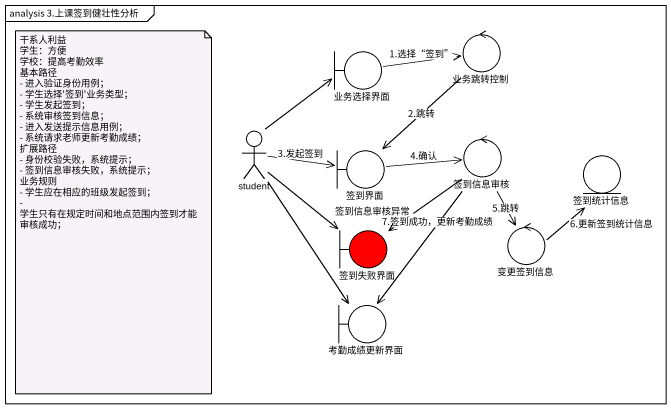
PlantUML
@startuml
mainframe analysis 3.上课签到健壮性分析
control 业务跳转控制
boundary 业务选择界面
actor student
boundary 签到界面
control 签到信息审核
entity 签到统计信息
boundary 签到失败界面 #FF0000
control 变更签到信息
boundary 考勤成绩更新界面
业务跳转控制 --> 签到界面 : 2.跳转
业务选择界面 -right-> 业务跳转控制 : 1.选择“签到”
student -up-> 业务选择界面
student -right-> 签到界面 : 3.发起签到
student --> 签到失败界面
student --> 考勤成绩更新界面
签到界面 -right-> 签到信息审核 : 4.确认
签到信息审核 --> 签到失败界面 : 签到信息审核异常
签到信息审核 --> 变更签到信息 : 5.跳转
签到信息审核 --> 考勤成绩更新界面 : 7.签到成功，更新考勤成绩
变更签到信息 -up-> 签到统计信息 : 6.更新签到统计信息
note as N1
  干系人利益
  学生：方便
  学校：提高考勤效率
  基本路径
  - 进入验证身份用例；
  - 学生选择'签到'业务类型；
  - 学生发起签到；
  - 系统审核签到信息；
  - 进入发送提示信息用例；
  - 系统请求老师更新考勤成绩；
  扩展路径
  - 身份校验失败，系统提示；
  - 签到信息审核失败，系统提示；
  业务规则
  - 学生应在相应的班级发起签到；
  - 学生只有在规定时间和地点范围内签到才能审核成功；
end note
@enduml
